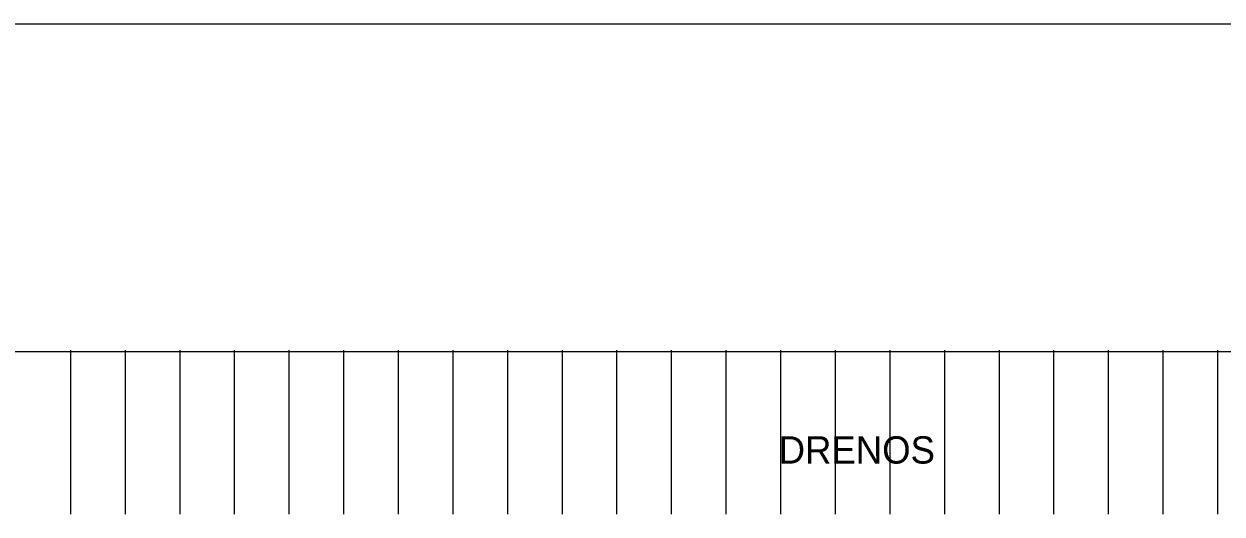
# Model space of a CAD drawing. Header units: inches. Extents: x 13 to 261, y -112 to -47.
# Drawn here: x 171.55 to 178.13, y -86.62 to -83.93 of the extents above; entities that cross this region are included whole.
import ezdxf

# ---------------------------------------------------------------- set-up
doc = ezdxf.new("R2010")
doc.units = ezdxf.units.IN
doc.header["$MEASUREMENT"] = 0
doc.linetypes.add('ACAD_ISO04W100', pattern=[30, 24, -3, 0, -3])
for name, color, linetype, lineweight in [('BANQUETA', 2, 'Continuous', 18), ('EJES', 1, 'ACAD_ISO04W100', 13), ('TEXTOS', 124, 'Continuous', 30)]:
    doc.layers.add(name, color=color, linetype=linetype, lineweight=lineweight)

msp = doc.modelspace()

# ---------------------------------------------------------------- linework, layer by layer
at = {"layer": 'BANQUETA'}
for p, q in [((168.5648, -83.9268), (188.4902, -83.9268)), ((168.5648, -85.7268), (249.7834, -85.7268))]:
    msp.add_line(p, q, dxfattribs=at)
at = {"layer": 'EJES', "ltscale": 0.3}
for p, q in [((171.8042, -86.6202), (171.8042, -85.7202)), ((172.1042, -86.6202), (172.1042, -85.7202)), ((172.4042, -86.6202), (172.4042, -85.7202)), ((172.7042, -86.6202), (172.7042, -85.7202)), ((173.0042, -86.6202), (173.0042, -85.7202)), ((173.3042, -86.6202), (173.3042, -85.7202)), ((173.6042, -86.6202), (173.6042, -85.7202)), ((173.9042, -86.6202), (173.9042, -85.7202)), ((174.2042, -86.6202), (174.2042, -85.7202)), ((174.5042, -86.6202), (174.5042, -85.7202)), ((174.8042, -86.6202), (174.8042, -85.7202)), ((175.1042, -86.6202), (175.1042, -85.7202)), ((175.4042, -86.6202), (175.4042, -85.7202)), ((175.7042, -86.6202), (175.7042, -85.7202)), ((176.0042, -86.6202), (176.0042, -85.7202)), ((176.3042, -86.6202), (176.3042, -85.7202)), ((176.6042, -86.6202), (176.6042, -85.7202)), ((176.9042, -86.6202), (176.9042, -85.7202)), ((177.2042, -86.6202), (177.2042, -85.7202)), ((177.5042, -86.6202), (177.5042, -85.7202)), ((177.8042, -86.6202), (177.8042, -85.7202)), ((178.1042, -86.6202), (178.1042, -85.7202))]:
    msp.add_line(p, q, dxfattribs=at)

# ---------------------------------------------------------------- texts
at = {"layer": 'TEXTOS', "color": 0}
msp.add_text('DRENOS', height=0.15, dxfattribs=at).set_placement((175.6922, -86.3428))

doc.saveas('drawing.dxf')
